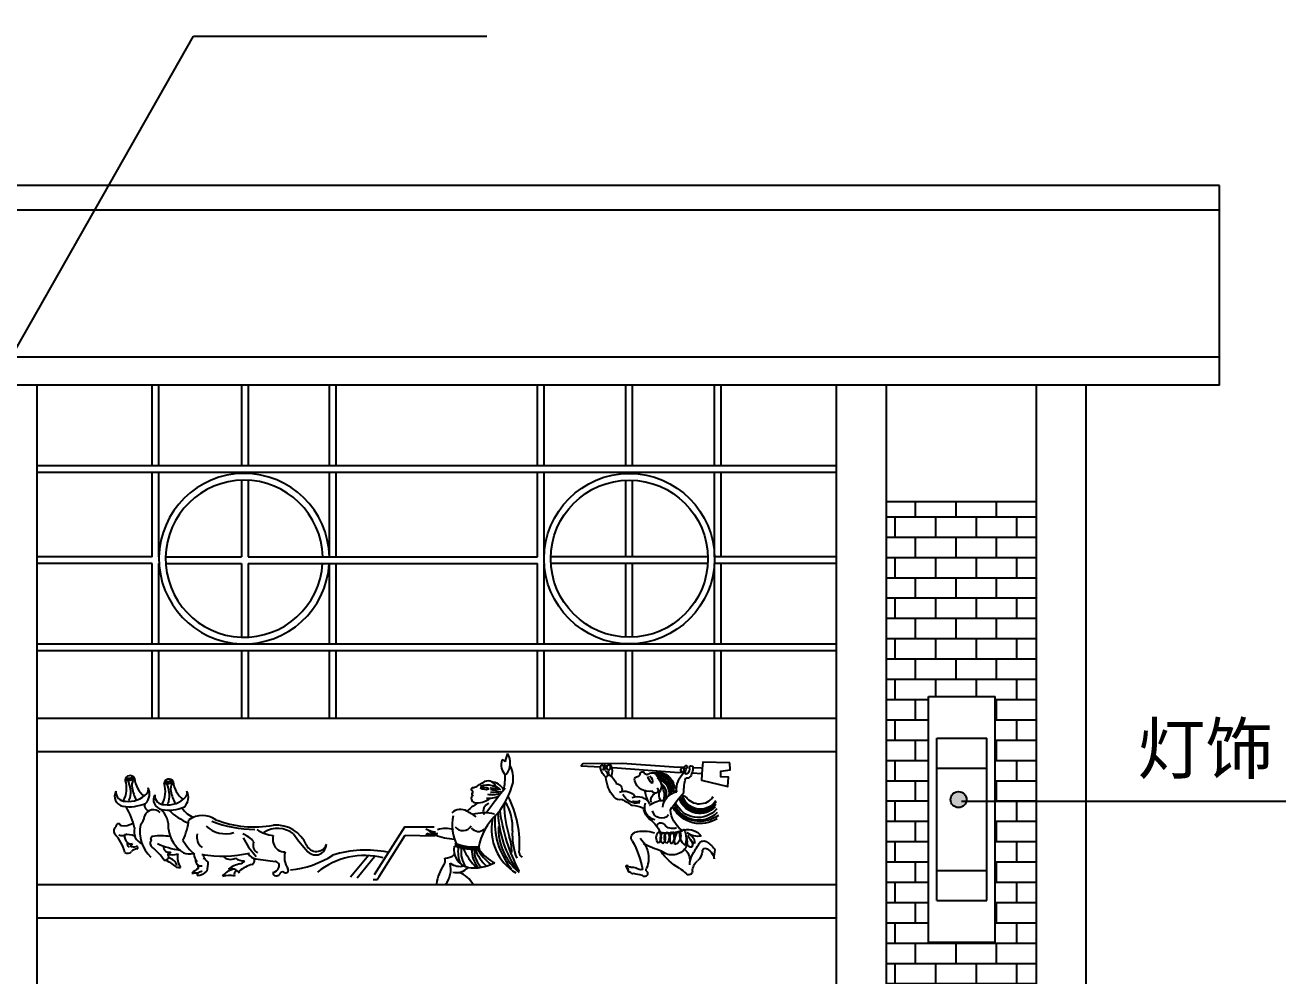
# Model space of a CAD drawing. Extents: x -1337 to 39675, y 27669 to 53445.
# Drawn here: x 32106 to 39675, y 34794 to 40504 of the extents above; entities that cross this region are included whole.
import ezdxf

# ---------------------------------------------------------------- set-up
doc = ezdxf.new("R2010")
doc.units = 0
doc.layers.get('0').update_dxf_attribs({"linetype": 'CONTINUOUS'})
doc.layers.get('DEFPOINTS').update_dxf_attribs({"linetype": 'CONTINUOUS'})
for name, color, linetype in [('LAYER1', 3, 'CONTINUOUS'), ('S1', 140, 'CONTINUOUS'), ('S2', 3, 'CONTINUOUS'), ('植物', 92, 'CONTINUOUS')]:
    doc.layers.add(name, color=color, linetype=linetype)
doc.styles.get("Standard").update_dxf_attribs({"font": 'SimSun.ttf'})
doc.dimstyles.new('ISO-25', dxfattribs={"dimtxt": 240, "dimasz": 10, "dimexe": 1.25, "dimexo": 0.625, "dimgap": 20, "dimtad": 1, "dimdec": 0, "dimtxsty": 'STANDARD', "dimblk1": 'DOTSMALL', "dimblk2": 'DOTSMALL', "dimsah": 1, "dimcen": 2.5, "dimazin": 3, "dimtfac": 1, "dimtdec": 4, "dimtmove": 0, "dimatfit": 3, "dimtolj": 1, "dimtzin": 0})

# ---------------------------------------------------------------- blocks, each defined once
blk = doc.blocks.new('A$C700743DF')
at = {"layer": 'S1'}
blk.add_lwpolyline([(1.3, 455.2), (108.6, 457.9), (112, 431.6), (114.7, 385.7), (8.8, 360.1), (6.7, 397.9), (36.4, 399.2), (36.4, 422.1), (0, 426.9)], close=True, dxfattribs=at)
for points in [[(153.3, 415.3), (112, 412.7)], [(115.4, 433.6), (148.4, 435)], [(182.6, 436.5), (224.7, 438.3), (432.5, 452.5), (589, 451.1), (596.4, 443), (518.6, 439.1)], [(474.3, 436.8), (451.4, 435.6), (205.1, 416.8), (196.3, 418.1), (186, 417.4)], [(496.4, 437.9), (493, 437.8)], [(505.3, 438.4), (503.9, 438.3)]]:
    blk.add_lwpolyline(points, dxfattribs=at)
for centre, radius, start, end in [((155.8, 435.2), 8.31, 12.3219, 152.8283), ((199.3, 437.1), 50.9, 177.9076, 205.5047), ((175.8, 415.8), 22.5, 181.4782, 273.7775), ((187.5, 430.2), 24.5, 164.0475, 232.8528), ((175.6, 440.2), 5.04, 25.4109, 193.8647), ((149.8, 419.2), 28.8, 349.7061, 43.4358), ((174.8, 413.4), 3.41, 232.8528, 11.1126), ((124.8, 415.4), 61.6, 3.7367, 25.9413), ((182.8, 418.9), 3.42, 217.9915, 9.8959), ((117.9, 347.5), 96.2, 355.1132, 45.6434), ((190.7, 432.6), 4.45, 13.5402, 183.9367), ((190.2, 423), 4.53, 209.2359, 308.164), ((186.6, 427.6), 10.3, 308.164, 35.5617), ((312.1, 394.8), 21, 48.9074, 167.9321), ((333.3, 419.2), 11.3, 228.9074, 344.0737), ((351.3, 408.9), 10.2, 18.1752, 134.8562), ((371, 410.1), 10.2, 168.9578, 274.3597), ((512.5, 353.6), 60, 121.3852, 162.5682), ((539, 421.4), 66.5, 159.4916, 198.7967), ((480.9, 436.1), 12.3, 298.5891, 113.1835), ((467.7, 417.7), 19, 307.8376, 21.6263), ((492.6, 437.2), 13, 123.7061, 239.7684), ((505.9, 409.3), 14.9, 115.8391, 238.2844), ((508.7, 439.2), 12.4, 138.617, 244.7817), ((458.8, 444.7), 60.6, 308.881, 348.56), ((489.9, 436.4), 15.6, 314.5102, 52.0366), ((513.6, 436.6), 9.88, 106.864, 249.0415), ((503.5, 436.2), 15.3, 307.3416, 64.3808), ((10, 343), 174.7, 357.7647, 16.7544), ((314.6, 362.9), 39.7, 125.5499, 209.5286), ((300, 345.9), 12.2, 133.5215, 344.5958), ((324.9, 400.8), 59.7, 257.2587, 342.6607), ((372.5, 390.6), 9.31, 20.2159, 94.3597), ((367.5, 387.6), 15.1, 342.6607, 24.4982), ((457.5, 347.6), 25, 90.6422, 194.3565), ((365.3, 405), 131.7, 319.58, 356.7822), ((-136, 31.4), 442.3, 32.1174, 43.5632), ((199.4, 269.8), 70.9, 6.5929, 78.3905), ((266.3, 220.7), 84.4, 48.779, 93.201), ((249.9, 326.2), 34.7, 320.6085, 29.5286), ((288.7, 306.1), 29, 342.5483, 65.2096), ((370.8, 264.8), 55.7, 68.0078, 151.3759), ((173.3, 372.6), 170.1, 333.7756, 351.2193), ((421.6, 289.9), 51.8, 66.0309, 145.088), ((488.2, 170.1), 148.9, 112.0644, 129.3621), ((441, 337), 30.2, 253.2539, 324.6557), ((122.6, 278), 116.7, 308.3598, 354.3766), ((269.9, 288), 78.4, 307.709, 349.5885), ((393.8, 183.6), 101.6, 90.0057, 117.4434), ((230.1, 232.1), 40.4, 247.714, 323.821), ((276.1, 198.4), 16.7, 5.3607, 143.821), ((392.9, 128.8), 122.9, 127.709, 155.2403), ((231.9, 139.8), 59.5, 158.6263, 204.4627), ((231.9, 139.8), 59.5, 128.3598, 131.6466), ((345.6, 55), 127.4, 74.5995, 109.4877), ((437.2, 73.3), 110.9, 133.8271, 181.5662), ((373.4, 155.9), 22.7, 323.6189, 74.5995), ((201.3, -8.7), 183.3, 126.6576, 140.854), ((-69, 74.3), 132.3, 358.8475, 14.3279), ((119.2, 60.6), 57, 111.0706, 168.9058), ((105, 120.7), 21.9, 33.6279, 126.6576), ((98, 100.9), 12.9, 2.9303, 87.1204), ((174.1, 109.4), 63.6, 187.0415, 226.4717), ((-379, -201.1), 603.1, 28.3443, 33.6279), ((223.7, 63.7), 62.4, 130.4957, 182.6969), ((231.5, 150.9), 64.5, 213.5748, 310.1791), ((119, 585.8), 508.2, 287.6642, 296.6331), ((685.9, -27.2), 339.5, 150.0247, 170.6355), ((93, 19.4), 57.5, 1.7908, 49.891), ((81.8, 47.4), 79.6, 359.752, 28.3443), ((98.1, 220.2), 214.5, 299.4777, 325.9803), ((425.2, 73), 98.9, 181.5662, 203.5128), ((165.4, 21.7), 14.9, 181.7908, 317.7925), ((257.6, -62), 109.6, 119.4777, 137.7925), ((342.1, 12), 12.3, 120.5155, 324.9539), ((316.6, 25.7), 19.5, 350.7497, 23.5128), ((356.8, 58.1), 30.7, 258.8233, 309.6175), ((-6475722.1, 32409110.2), 33049805.6, 281.30016331, 281.30022355), ((392.9, -7.7), 45.3, 84.3772, 111.4005), ((389.5, 21.7), 10.5, 252.4005, 348.9134), ((399.6, 51.5), 14.3, 260.7147, 333.2028), ((403.3, 21), 3.79, 200.3579, 78.9642), ((406, 26.7), 2.78, 224.2071, 116.2113), ((406.8, 34.9), 6.13, 250.8, 26.7778), ((412.6, 41.4), 3.68, 265.1985, 94.8015)]:
    blk.add_arc(centre, radius, start, end, dxfattribs=at)
at = {"layer": 'S2'}
for centre, radius, start, end in [((292.6, 344.1), 66.8, 86.1049, 183.3842), ((289, 351.5), 65.7, 74.3396, 160.6965), ((294, 345.1), 61.7, 89.2295, 186.6933), ((138.9, 404.1), 93.4, 323.5794, 340.6965), ((300, 338), 63.6, 97.2743, 185.7011), ((306.1, 333.3), 66, 106.9844, 187.9105), ((302, 333.7), 57.7, 106.3846, 187.1558), ((310.7, 329.5), 55.4, 128.0334, 195.0663), ((336.6, 324.8), 72.8, 148.9334, 194.9544), ((338.5, 380.9), 28, 127.8865, 195.9167), ((268.6, 418.7), 63.7, 313.7425, 343.555), ((120.8, 338.5), 75.6, 211.2833, 343.8304), ((120.9, 336), 79.6, 216.2602, 345.629), ((119.2, 342.8), 73.1, 212.2397, 347.6192), ((121.9, 337.1), 84.6, 222.6138, 338.0188), ((122.2, 354.3), 64.3, 213.755, 325.6327), ((138.9, 404.1), 93.4, 292.9089, 305.0734), ((360.2, 240.9), 172.4, 154.8389, 158.0188), ((360.2, 240.9), 172.4, 142.986, 145.6029), ((128.2, 334.4), 97.9, 0.6957, 3.3842), ((376.1, 334.6), 35.8, 242.5037, 295.0608), ((373.2, 356.4), 62.8, 259.3275, 334.2147), ((119.5, 345.3), 124.3, 234.0596, 327.3386), ((125.7, 331.3), 106, 225.285, 334.4295), ((118.8, 337.5), 125.8, 237.4136, 330.375), ((128.2, 334.4), 97.9, 220.1185, 337.0384), ((274.3, 270.4), 36.9, 219.85, 349.066), ((290.6, 277.5), 51.3, 280.6357, 20.7705), ((169.3, 120.4), 68.4, 77.7064, 142.2272), ((129.6, 227.5), 66.8, 257.5667, 308.6789), ((174.4, 136.6), 32.7, 115.853, 188.5022), ((66.4, 222.5), 118.2, 309.8117, 330.7402), ((284.7, 151.9), 108.6, 161.0306, 194.3842), ((148, 168.2), 53.5, 305.9711, 10.3911), ((254.9, 356.5), 183.2, 246.5432, 279.8103), ((241.4, 279.5), 108.8, 238.0646, 294.2676), ((235.3, 162.8), 37.7, 156.4843, 247.1535), ((158.5, 140.6), 63.4, 348.4938, 40.2293), ((264.1, 157), 39.8, 144.16, 224.2172), ((178.2, 152.7), 62, 337.7379, 26.4563), ((280.3, 156.8), 36.2, 142.0236, 222.5617), ((231.3, 154.9), 31.8, 314.8788, 49.7065), ((295.9, 155.6), 36.2, 142.0236, 222.5617), ((246.8, 153.6), 31.8, 314.8788, 49.7065), ((312.7, 157.5), 36.2, 142.0236, 222.5617), ((263.7, 155.5), 31.8, 314.8788, 49.7065), ((181.8, 127.4), 30.8, 131.4773, 198.9042), ((155.5, 132.4), 15.3, 259.3757, 357.411)]:
    blk.add_arc(centre, radius, start, end, dxfattribs=at)
blk = doc.blocks.new('_DOTSMALL')
at = {"color": 0, "linetype": 'BYBLOCK', "const_width": 0.5}
blk.add_lwpolyline([(-0.0625, 0, 1), (0.0625, 0, 1)], format="xyb", close=True, dxfattribs=at)
blk = doc.blocks.new('*D80')
at = {"color": 0, "linetype": 'BYBLOCK'}
blk.add_line((28423.6, 41494.4), (32927.1, 47893.7), dxfattribs=at)
at = {"layer": 'DEFPOINTS', "color": 0, "linetype": 'BYBLOCK'}
for p in [(32927.1, 47893.7), (19690.3, 29084.5)]:
    blk.add_point(p, dxfattribs=at)
at = {"color": 0, "linetype": 'BYBLOCK', "xscale": 100, "yscale": 100, "zscale": 100, "rotation": 54.86444207391177}
blk.add_blockref('_DOTSMALL', (32927.1, 47893.7), dxfattribs=at)
at = {"color": 0, "linetype": 'BYBLOCK', "insert": (28606.9, 41998), "char_height": 240, "attachment_point": 5, "rotation": 54.86444}
blk.add_mtext('\\A1;R23000', dxfattribs=at)

msp = doc.modelspace()

# ---------------------------------------------------------------- hatches: boundary and pattern name
h = msp.add_hatch()
h.set_pattern_fill('AR-B816', color=8, scale=0.6, style=0)
h.set_pattern_definition([(180, (40133.6, 0), (0, 121.92), []), (90, (40133.6, 0), (121.92, 121.92), [121.92, -121.92])])
h.paths.add_polyline_path([(37278.3, 37642.7), (38177.9, 37642.7), (38177.9, 31338.6), (37278.3, 31338.6)])
h.paths.add_polyline_path([(37925.5, 34996.9), (37925.5, 36471.5), (37525.5, 36471.5), (37525.5, 34996.9)], flags=16)
h.paths.add_polyline_path([(37875.5, 35246.9), (37875.5, 36221.5), (37575.5, 36221.5), (37575.5, 35246.9)], flags=0)
h.paths.add_polyline_path([(37875.5, 35426.9), (37575.5, 35426.9), (37575.5, 36041.5), (37875.5, 36041.5)], flags=0)
h.paths.add_polyline_path([(37575.5, 36041.5), (37575.5, 36221.5), (37875.5, 36221.5), (37875.5, 36041.5)], flags=0)
h.paths.add_polyline_path([(37575.5, 35246.9), (37575.5, 35426.9), (37875.5, 35426.9), (37875.5, 35246.9)], flags=0)
at = {"layer": '植物'}
h = msp.add_hatch(color=256, dxfattribs=at)
edge = h.paths.add_edge_path()
edge.add_arc((37710.4, 35852.7), 48.1, 0, 360)

# ---------------------------------------------------------------- linework, layer by layer
at = {"color": 2}
for p, q in [((32176.9, 30138.6), (32176.9, 38342.4)), ((36976.9, 30838.6), (36976.9, 38342.4)), ((38476.9, 30838.6), (38476.9, 38342.4)), ((37278.3, 37642.7), (38177.9, 37642.7))]:
    msp.add_line(p, q, dxfattribs=at)
at = {"layer": 'LAYER1', "color": 4}
for p, q in [((39276.9, 39542.4), (856.7, 39542.4)), ((39276.9, 38342.4), (39276.9, 39542.4)), ((39276.9, 38342.4), (856.7, 38342.4)), ((32868.9, 37857.5), (32868.9, 38342.4)), ((32908.9, 37857.5), (32908.9, 38342.4)), ((33404, 38342.4), (33404, 37857.5)), ((33444, 38342.4), (33444, 37857.5)), ((33932.1, 37857.5), (33932.1, 38342.4)), ((33972.1, 37857.5), (33972.1, 38342.4)), ((35181.8, 37857.5), (35181.8, 38342.4)), ((35221.8, 37857.5), (35221.8, 38342.4)), ((35709.9, 38342.4), (35709.9, 37857.5)), ((35749.9, 38342.4), (35749.9, 37857.5)), ((36245, 37857.5), (36245, 38342.4)), ((36285, 37857.5), (36285, 38342.4)), ((37278.3, 31338.6), (37278.3, 38342.4)), ((38177.9, 31338.6), (38177.9, 38342.4)), ((36976.9, 37857.5), (32176.9, 37857.5)), ((36976.9, 37817.5), (32176.9, 37817.5)), ((32868.9, 37311.7), (32868.9, 37817.5)), ((32908.9, 37311.7), (32908.9, 37817.5)), ((33932.1, 37311.7), (33932.1, 37817.5)), ((33972.1, 37311.7), (33972.1, 37817.5)), ((35181.8, 37311.7), (35181.8, 37817.5)), ((35221.8, 37311.7), (35221.8, 37817.5)), ((36245, 37311.7), (36245, 37817.5)), ((36285, 37311.7), (36285, 37817.5)), ((33404, 37771.4), (33404, 37311.7)), ((33444, 37771.1), (33444, 37311.7)), ((35709.9, 37771.1), (35709.9, 37311.7)), ((35749.9, 37771.4), (35749.9, 37311.7)), ((32868.9, 37311.7), (32176.9, 37311.7)), ((32868.9, 37271.7), (32176.9, 37271.7)), ((32868.9, 36788.4), (32868.9, 37271.7)), ((32908.9, 36788.4), (32908.9, 37271.7)), ((32948.9, 37311.7), (33404, 37311.7)), ((32949.6, 37271.7), (33404, 37271.7)), ((33404, 37271.7), (33404, 36828.4)), ((33444, 37311.7), (35181.8, 37311.7)), ((33444, 37271.7), (35181.8, 37271.7)), ((33444, 37271.7), (33444, 36828.7)), ((33932.1, 36788.4), (33932.1, 37271.7)), ((33972.1, 36788.4), (33972.1, 37271.7)), ((35181.8, 36788.4), (35181.8, 37271.7)), ((35221.8, 36788.4), (35221.8, 37271.7)), ((36204.9, 37311.7), (35261.7, 37311.7)), ((36204.3, 37271.7), (35262.4, 37271.7)), ((35709.9, 37271.7), (35709.9, 36828.7)), ((35749.9, 37271.7), (35749.9, 36828.4)), ((36976.9, 37271.7), (36244.3, 37271.7)), ((36976.9, 37311.7), (36245, 37311.7)), ((36245, 36788.4), (36245, 37271.7)), ((36285, 36788.4), (36285, 37271.7)), ((32176.9, 36788.4), (36976.9, 36788.5)), ((32176.9, 36748.4), (36976.9, 36748.5)), ((32868.9, 36342.4), (32868.9, 36748.4)), ((32908.9, 36342.4), (32908.9, 36748.4)), ((33404, 36748.4), (33404, 36342.4)), ((33444, 36748.4), (33444, 36342.4)), ((33932.1, 36342.4), (33932.1, 36748.4)), ((33972.1, 36342.4), (33972.1, 36748.4)), ((35181.8, 36342.4), (35181.8, 36748.4)), ((35221.8, 36342.4), (35221.8, 36748.4)), ((35709.9, 36748.4), (35709.9, 36342.4)), ((35749.9, 36748.4), (35749.9, 36342.4)), ((36245, 36342.4), (36245, 36748.4)), ((36285, 36342.4), (36285, 36748.4)), ((37530.7, 34996.9), (37530.7, 36471.5)), ((37530.7, 36471.5), (37930.7, 36471.5)), ((37930.7, 34996.9), (37930.7, 36471.5)), ((37580.7, 36221.5), (37880.7, 36221.5)), ((37580.7, 35246.9), (37580.7, 36221.5)), ((37880.7, 35246.9), (37880.7, 36221.5)), ((32176.9, 36142.4), (36978.3, 36142.4)), ((37580.7, 36041.5), (37880.7, 36041.5)), ((37580.7, 35426.9), (37880.7, 35426.9)), ((32176.9, 35342.4), (36978.3, 35342.4)), ((37580.7, 35246.9), (37880.7, 35246.9)), ((37530.7, 34996.9), (37930.7, 34996.9))]:
    msp.add_line(p, q, dxfattribs=at)
at = {"layer": 'LAYER1'}
for p, q in [((39276.9, 39392.4), (856.7, 39392.4)), ((39276.9, 38509.9), (856.7, 38509.9)), ((36976.9, 30838.6), (36976.9, 38342.4)), ((32176.9, 36342.4), (36978.3, 36342.4)), ((32176.9, 35142.4), (36978.3, 35142.4))]:
    msp.add_line(p, q, dxfattribs=at)
at = {"layer": 'LAYER1', "color": 4}
for radius in [511.7, 471.7]:
    msp.add_circle((35733.3, 37299.9), radius, dxfattribs=at)
for radius, start, end in [(511.7, 1.32505, 356.8449), (471.7, 1.43743, 356.57707)]:
    msp.add_arc((33420.5, 37299.9), radius, start, end, dxfattribs=at)
at = {"layer": 'S1'}
msp.add_lwpolyline([(33414.1, 35622.7), (33445.9, 35566.7), (33491.7, 35512)], dxfattribs=at)
for centre in [(32721.5, 35974.9), (32746.4, 35980), (32955.1, 35955.1), (32980.1, 35960.4)]:
    msp.add_circle(centre, 4.57, dxfattribs=at)
for centre, radius, start, end in [((35130.1, 36065.8), 143, 153.19304, 174.1916), ((34914.3, 36073.8), 104.7, 318.26994, 32.65757), ((35053.3, 36062.6), 89.4, 161.48759, 225.01605), ((34959.2, 36051.7), 40.5, 44.94799, 76.59754), ((34849.2, 35976.5), 186.9, 353.79154, 25.61311), ((32561.2, 35921.1), 153.2, 329.82864, 18.62545), ((32735.3, 35967.6), 29.2, 28.34027, 175.28239), ((32722.1, 36050.9), 82.5, 258.9123, 299.20643), ((32728.2, 36009.7), 28.2, 239.77876, 323.5798), ((32578.1, 35896.9), 161, 347.91784, 26.00026), ((32811.9, 35936.6), 66.3, 149.72787, 191.83398), ((32918.2, 35997.9), 158.1, 185.96277, 231.96022), ((32968.3, 35947.2), 29.2, 28.34027, 175.28239), ((32955.1, 36030.6), 82.5, 258.9123, 299.20643), ((32961.2, 35989.3), 28.2, 239.77876, 323.5798), ((33151.2, 35977.5), 158.1, 185.96277, 231.96022), ((34883.6, 35913.8), 51.4, 25.57148, 124.25184), ((34635.9, 35988.8), 351.8, 347.59415, 2.16338), ((32702.8, 35873), 60.3, 150.52438, 259.99577), ((32705.9, 35898.6), 55.8, 175.88901, 271.67094), ((32726.6, 35993), 151.3, 262.78024, 317.06326), ((33051.3, 35986.7), 310.9, 191.83398, 206.24847), ((32771.3, 35887.7), 81.1, 314.79043, 26.77152), ((32805, 35913.7), 40.2, 323.72751, 15.27139), ((32935.7, 35852.6), 60.3, 150.52438, 259.99577), ((32938.9, 35878.3), 55.8, 175.88901, 271.67094), ((32794.1, 35900.7), 153.2, 329.82864, 18.62545), ((32811.1, 35876.5), 161, 347.91784, 26.00026), ((33044.9, 35916.2), 66.3, 149.72787, 191.83398), ((33284.3, 35966.4), 310.9, 191.83398, 206.24847), ((33004.3, 35867.3), 81.1, 314.79043, 26.77152), ((33037.9, 35893.3), 40.2, 323.72751, 15.27139), ((34792, 35914.8), 9.08, 62.57631, 223.63521), ((34785.3, 35899.4), 9.13, 285.69586, 89.50676), ((34795.3, 35887), 8.37, 154.65275, 267.31959), ((34614.4, 36309.2), 427, 295.19422, 304.25184), ((34857.9, 35869.9), 56.5, 56.14103, 110.60552), ((34870.7, 35980.2), 66, 240.30233, 286.44422), ((34882.2, 35836), 103.9, 74.00186, 113.74834), ((37477.2, 33891.1), 3212.5, 140.79932, 144.16638), ((34578.6, 36066.7), 469.5, 320.43074, 346.39857), ((32733.2, 36045.6), 235.6, 259.99577, 293.84653), ((32313.7, 35580.3), 459.7, 12.81348, 29.83249), ((32712.3, 35868.2), 23.8, 307.09396, 347.91784), ((32860, 35820.8), 38.6, 174.97603, 254.0885), ((32966.2, 36025.3), 235.6, 259.99577, 293.84653), ((32959.5, 35972.6), 151.3, 262.78024, 317.06326), ((32945.3, 35847.8), 23.8, 307.09396, 347.91784), ((34936.7, 35608), 249.5, 118.56287, 134.44628), ((34808.5, 35858.5), 24.3, 123.92059, 260.50134), ((34817.3, 35968.1), 134.2, 264.50845, 304.26721), ((34905.3, 35783), 48.9, 109.20558, 203.49839), ((32726, 35768.3), 97.9, 316.80768, 351.14566), ((32876, 35736.4), 55.9, 43.37764, 162.47634), ((32829.8, 35690.3), 137, 353.60161, 48.75505), ((33219.2, 36044), 357.3, 225.43334, 247.8163), ((33155.4, 35866.3), 125.6, 210.73095, 253.00381), ((32675.6, 35786.4), 417, 334.67508, 352.51836), ((33169.4, 35620.2), 137.7, 54.29955, 125.70045), ((33481.4, 36329.9), 641.2, 248.82049, 280.3653), ((34720.2, 35713), 80.4, 62.06846, 130.88632), ((34907.2, 35697.8), 238.5, 166.02965, 209.87121), ((34550.5, 35392.9), 442.7, 53.58575, 62.06846), ((34861.7, 35488.6), 284, 77.29187, 104.46935), ((35173.4, 35506.4), 349.9, 131.70963, 171.10636), ((32671.9, 35663.4), 34.1, 129.24087, 206.78615), ((32665.4, 35691.9), 15.3, 59.59125, 187.74206), ((32683.7, 35708.5), 11.2, 197.87243, 260.97491), ((32698.3, 35800.5), 104.3, 260.97491, 299.98986), ((32837.8, 35660.2), 79, 163.82359, 247.498), ((33001.7, 35660.8), 208.3, 168.78988, 227.4346), ((33163.9, 35700.7), 199.6, 187.39559, 237.39384), ((33309.2, 35820.4), 173, 227.63382, 286.39918), ((33486.7, 36398.2), 724.3, 248.93788, 269.75142), ((33625, 35872.4), 237.7, 237.36281, 262.70355), ((33621.9, 35520.8), 158.4, 53.00283, 121.70048), ((33611.5, 35499.8), 200, 23.51136, 94.21046), ((34599.9, 35853.8), 197.3, 243.39553, 260.9962), ((34574.2, 35720.7), 72.6, 232.58189, 277.30652), ((34629.6, 35534.1), 145.4, 70.62172, 109.37828), ((34734.3, 35723.9), 57.5, 216.49246, 330.80558), ((34827.2, 35714.2), 52.5, 215.72112, 312.27143), ((32480.6, 35485.9), 228.3, 12.47557, 45.23832), ((32687.8, 35679.4), 43.2, 240.81964, 313.41783), ((32719.8, 35543.6), 98.7, 64.76471, 100.99775), ((32755.7, 35635.3), 54.7, 177.27569, 225.76181), ((32742.7, 35589.7), 26, 165.83734, 241.19674), ((32739.7, 35618.9), 31.9, 225.76181, 287.26972), ((32730.3, 35595.3), 20.1, 284.35456, 340.14211), ((32887.3, 35591.1), 31.3, 145.91137, 230.95734), ((32872.5, 35618.3), 13.8, 97.52562, 234.37793), ((32918.2, 35272.3), 362.8, 80.79079, 97.52562), ((33100.1, 36027.5), 482.4, 245.51783, 262.09132), ((33339, 35774.2), 331.2, 210.12088, 229.04834), ((33208.1, 35625.9), 72.2, 162.98734, 236.57938), ((33364.5, 35510.7), 144, 38.21821, 70.96303), ((33529.1, 35579.7), 55.2, 158.63454, 238.91365), ((33673.5, 35614.4), 81.8, 164.20493, 231.68066), ((34333.5, 36052.6), 737.6, 213.33473, 224.03439), ((33853.5, 35605), 63.9, 203.51136, 341.2563), ((33849.5, 35584.7), 64.4, 224.03439, 359.82781), ((34550.9, 35716.6), 80.2, 240.66041, 283.09349), ((34616.2, 36090.4), 450.6, 257.36883, 263.72298), ((34699.8, 35980.1), 364.6, 248.63876, 267.19253), ((32720.9, 35561.5), 31.4, 236.5498, 317.6877), ((32757.8, 35603.7), 35.9, 230.99083, 293.31619), ((32782.3, 35505.5), 51.7, 97.21977, 137.6877), ((32774.9, 35564), 7.3, 277.21977, 113.31619), ((32617.4, 35258.3), 397.2, 35.55036, 50.95734), ((32968.3, 35569.6), 32.6, 173.90336, 289.83142), ((32946, 35509.8), 21.3, 255.24215, 51.58717), ((32960.6, 35546.8), 20.4, 266.06469, 337.1051), ((32990.2, 35627.5), 105.7, 252.91225, 287.08775), ((32952.2, 35437.4), 66.8, 15.36506, 79.97046), ((33124.8, 35506.2), 105.5, 168.93957, 214.96942), ((33091.3, 35620.1), 94.2, 248.21817, 283.77142), ((33251.9, 35553.9), 137.5, 192.24474, 213.03096), ((33289.3, 36267.5), 754.2, 260.57917, 282.47319), ((33152.8, 35504.5), 26.9, 340.21933, 49.29288), ((33338.8, 35557.7), 64.3, 223.08193, 297.28095), ((33501.1, 35559.9), 64, 207.9896, 260.38323), ((33669.6, 35639.5), 100.9, 242.36704, 268.00505), ((33786.2, 35506.9), 124.3, 165.17687, 213.52873), ((34625.9, 35584.1), 83.1, 269.00904, 313.71327), ((32896, 35331.3), 164.1, 44.99689, 74.22522), ((33032.2, 35565.5), 119.8, 260.30173, 272.9712), ((33204, 35310.3), 140.5, 114.61384, 134.72906), ((33160.5, 35486.1), 32, 169.95672, 282.03603), ((33173.3, 35451.6), 30.9, 161.63199, 206.00293), ((33218.7, 35518.7), 41.8, 206.3745, 247.91829), ((38160.6, 34914.5), 4989.7, 173.49291, 174.15585), ((33371.1, 35338.9), 96, 96.11877, 146.97134), ((33342.1, 35378), 59.4, 34.41128, 108.10233), ((33424.7, 35310.7), 158.4, 100.81458, 128.00479), ((33421.9, 35579.3), 95.3, 235.73018, 270.65503), ((33541.7, 35224.8), 250.2, 107.2407, 126.62269), ((33386.5, 35510.4), 45, 280.81458, 324.08191), ((33461, 35484.8), 22, 287.2407, 29.12156), ((33755.3, 37060), 1585.5, 260.38323, 264.60563), ((33583.7, 35462), 48.6, 280.07689, 339.09467), ((33603.7, 35454.4), 27.3, 339.09467, 84.60563), ((33669.5, 35428.7), 16.2, 236.36094, 36.16901), ((34850, 35305.4), 278, 145.71127, 171.35877), ((34586.2, 35485.4), 41.4, 325.71127, 22.26002), ((34511.2, 35435.7), 150.1, 321.5432, 13.2953), ((34717.8, 35559.7), 108, 235.88526, 282.4616), ((34696.5, 35501.8), 87.9, 254.94487, 320.67477), ((33070.4, 35940.1), 531.1, 273.75095, 278.46927), ((33124, 35506.2), 110.9, 277.14191, 311.02477), ((33163, 35394.8), 25.3, 76.74774, 176.94344), ((33331.5, 35245.9), 151, 78.38424, 105.70299), ((33387.3, 35402.7), 27, 115.71894, 199.40444), ((33398, 35418), 9.42, 126.62269, 222.97904), ((33614.5, 35416.6), 22.4, 186.29336, 329.61362), ((33650.8, 35400.6), 17.6, 56.36094, 164.71772), ((34653.3, 35263.2), 162.9, 29.0631, 68.58857)]:
    msp.add_arc(centre, radius, start, end, dxfattribs=at)
at = {"layer": 'S2'}
for points in [[(34202.2, 35403.5), (34384.6, 35688.5), (34560.4, 35688.5)], [(34195.6, 35373.7), (34218.8, 35373.7), (34232, 35390.3), (34387.9, 35638.8)], [(34387.9, 35638.8), (34563.7, 35635.5)], [(34169, 35519.5), (34059.6, 35387)], [(34202.2, 35509.6), (34099.4, 35380.3)]]:
    msp.add_lwpolyline(points, dxfattribs=at)
for centre, radius, start, end in [((34902.2, 35871.1), 87.5, 27.02075, 89.01412), ((34908.9, 35992.7), 110.4, 255.34382, 294.01969), ((34922.6, 35977.3), 56.7, 243.91887, 289.89843), ((34882.6, 36773.9), 876.3, 271.06356, 275.29041), ((34924.1, 35972.9), 63.1, 247.6457, 301.87317), ((34914.4, 35875.6), 58.1, 34.49139, 93.48942), ((34893.7, 35965.5), 105, 260.40648, 301.83268), ((35640.7, 35831.6), 659.3, 180.58198, 197.6696), ((34754.4, 35687.5), 278, 355.58301, 33.071), ((34454.7, 35589.3), 619.8, 355.0675, 27.33799), ((35209.1, 35671.8), 303, 168.41985, 238.78637), ((35360.7, 35714.8), 435.4, 173.86283, 219.71824), ((35591.3, 35797.6), 647.5, 182.58052, 214.9202), ((36046.2, 35930.6), 1100.1, 187.40869, 207.45624), ((35286.6, 35676.6), 338.8, 177.38761, 230.52915), ((35392.5, 35638.2), 362, 175.58301, 202.42022), ((34798.8, 35861.2), 292.4, 247.40295, 276.79657), ((34797.2, 35806.3), 246.7, 243.52254, 279.00039), ((34698, 35531.3), 330, 0.80626, 17.6696), ((33635, 36019.2), 592.6, 276.10928, 302.50543), ((34144.5, 35063.3), 453.4, 75.85878, 128.76954), ((34148.9, 34909), 641, 78.03086, 107.74657), ((34788.2, 35552.1), 108.6, 169.1834, 257.5582), ((34797.3, 35837.6), 284.2, 246.31286, 277.95302), ((34888, 35539.7), 183.8, 171.78745, 202.61257), ((34872.4, 35538), 150, 171.47598, 217.01112), ((35108.4, 35730.7), 410.7, 204.76898, 224.43301), ((34928.3, 35541.2), 140.3, 175.20513, 222.22369), ((34933.9, 35543.6), 131.6, 177.73527, 228.37137), ((35088.2, 35671), 304.7, 202.80502, 225.58093), ((35144.8, 35756.7), 381.2, 211.88796, 230.44503), ((35033.4, 35692.1), 244.5, 214.45481, 244.0681), ((35100.9, 35533.5), 28.8, 175.0675, 245.48961), ((34799.9, 35712.6), 269.9, 262.18514, 297.38218)]:
    msp.add_arc(centre, radius, start, end, dxfattribs=at)
at = {"layer": '植物'}
for p, q in [((31330, 37292.8), (33115.4, 40438.6)), ((33115.4, 40438.6), (34877.2, 40438.6)), ((37728.8, 35843.9), (39675.4, 35843.9))]:
    msp.add_line(p, q, dxfattribs=at)
msp.add_circle((37710.4, 35852.7), 48.1, dxfattribs=at)

# ---------------------------------------------------------------- block references
at = {"xscale": -1.5, "yscale": 1.5, "zscale": 1.5}
msp.add_blockref('A$C700743DF', (36338.3, 35390.6), dxfattribs=at)

# ---------------------------------------------------------------- texts
at = {"layer": '植物', "insert": (38783, 36309.1), "char_height": 300, "width": 7197.578, "attachment_point": 1}
msp.add_mtext('灯饰', dxfattribs=at)

# ---------------------------------------------------------------- dimensions: what is measured, and where the dimension line sits
at = {"layer": '植物'}
dim = msp.add_radius_dim(center=(19690.3, 29084.5), mpoint=(32927.1, 47893.7), dimstyle='ISO-25', override={"dimasz": 100, "dimexe": 50, "dimexo": 200}, dxfattribs=at)
dim.commit()
dim.dimension.update_dxf_attribs({"geometry": '*D80', "text_midpoint": (28721.4, 41917.4), "dimtype": 164})

doc.saveas('drawing.dxf')
